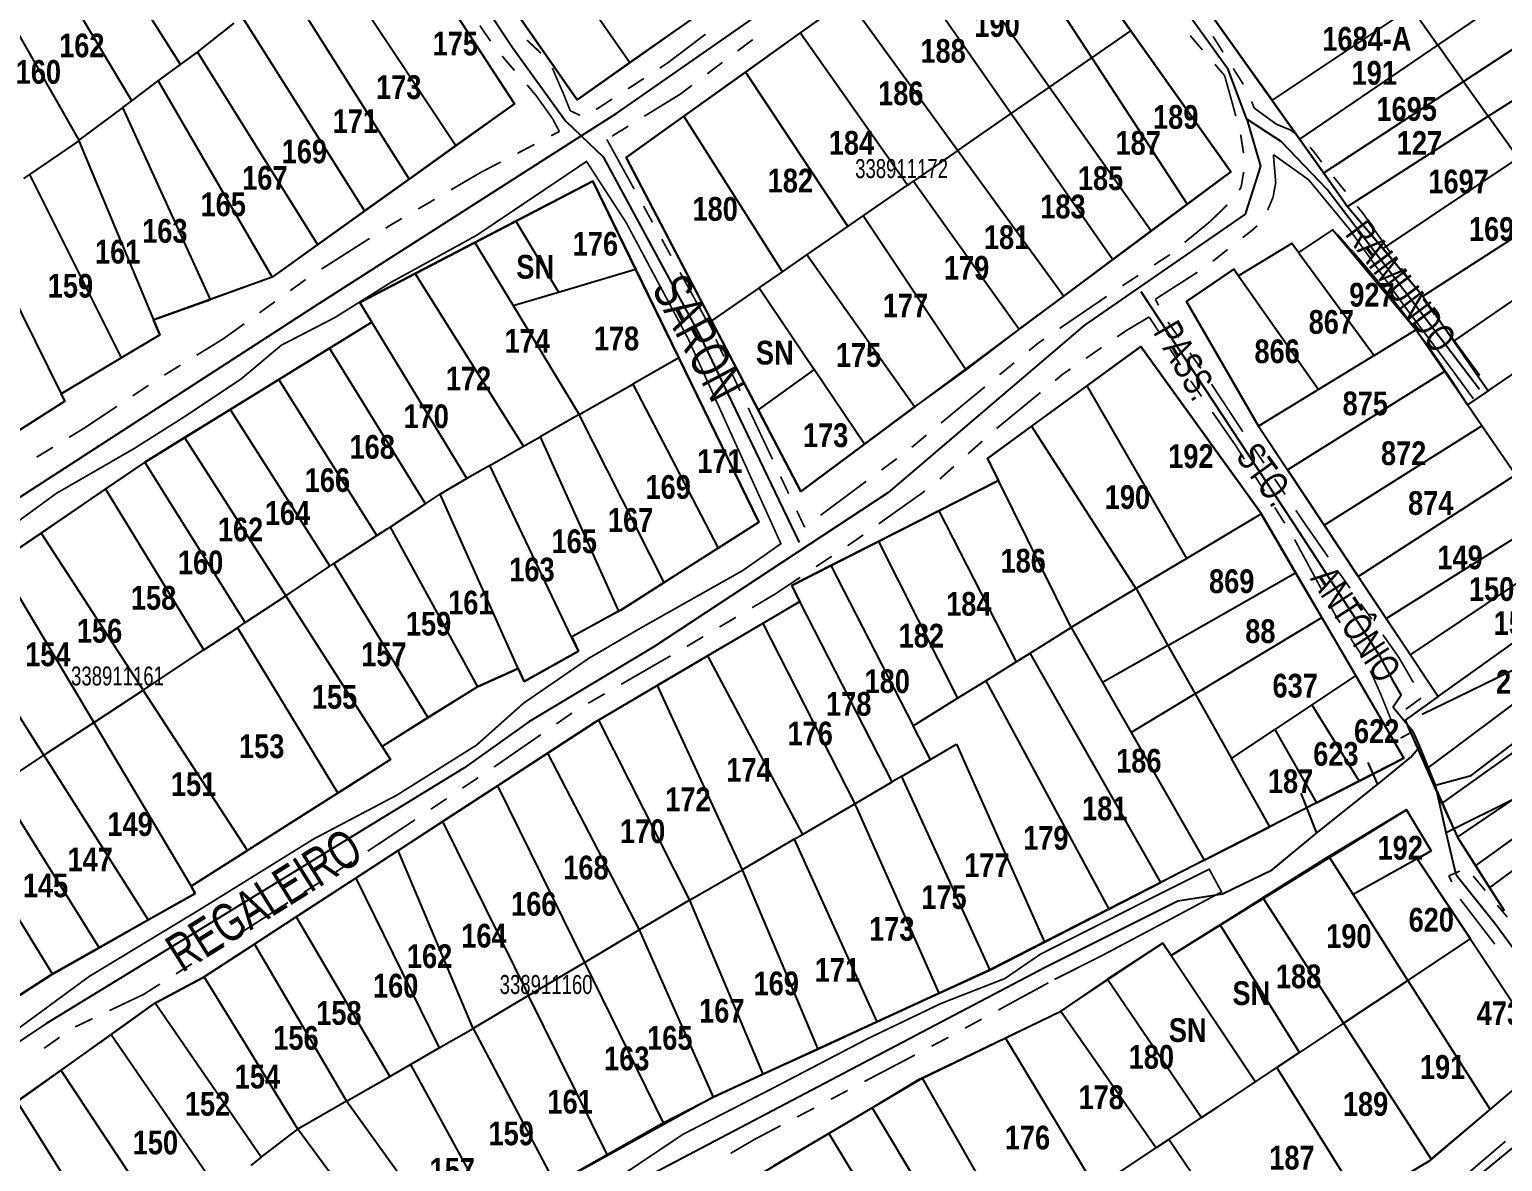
# Model space of a CAD drawing. Extents: x 204256 to 207861, y 4845615 to 4848347.
# Drawn here: x 207306.9 to 207462.1, y 4847462.3 to 4847581.7 of the extents above; entities that cross this region are included whole.
import ezdxf
from ezdxf.enums import TextEntityAlignment as Align

# ---------------------------------------------------------------- set-up
doc = ezdxf.new("R2010")
doc.units = 0
doc.header["$LTSCALE"] = 1.5
doc.header["$MEASUREMENT"] = 0
doc.linetypes.add('PHANTOMX2', pattern=[5, 2.5, -0.5, 0.5, -0.5, 0.5, -0.5])
doc.linetypes.add('TRACO_25', pattern=[8, 3, -1, 1, -1, 1, -1])
for name, color, linetype in [('CD-MALHA-LOTES', 40, 'CONTINUOUS'), ('CD_TXT_QUADRA', 7, 'CONTINUOUS'), ('RU-QUADRAS', 210, 'CONTINUOUS'), ('SV-EIXO-RUA-N-PAV', 6, 'CONTINUOUS'), ('SV-ESTIVAS', 7, 'CONTINUOUS'), ('SV-RUA-NAO-PAV-S-GUIA-C-GUIA', 7, 'PHANTOMX2'), ('SV-TXT-RUA-N-PAV-S-GUIA-C-GUIA', 7, 'CONTINUOUS'), ('Th_NmrPort', 7, 'CONTINUOUS')]:
    doc.layers.add(name, color=color, linetype=linetype)
doc.styles.add('ARIAL', font='ARIAL.TTF')
doc.styles.get("Standard").update_dxf_attribs({"font": 'swisscbo.ttf'})

msp = doc.modelspace()

# ---------------------------------------------------------------- linework, layer by layer
at = {"layer": 'CD-MALHA-LOTES', "linetype": 'Continuous'}
for p, q in [((207356.48, 4847597.81), (207370.14, 4847578.17)), ((207407.89, 4847595.46), (207418.85, 4847578.67)), ((207322.79, 4847577.96), (207312.35, 4847594.41)), ((207350.82, 4847594.01), (207364.59, 4847574.25)), ((207402.87, 4847591.87), (207414.39, 4847575.59)), ((207317.64, 4847574.13), (207307.32, 4847591.41)), ((207455.31, 4847580.02), (207471.65, 4847591.16)), ((207338.6, 4847589.38), (207351.82, 4847569.43)), ((207398.99, 4847589.09), (207410.35, 4847572.79)), ((207301.73, 4847588.07), (207312.05, 4847569.98)), ((207334.19, 4847585.98), (207346.88, 4847565.9)), ((207458.03, 4847576.19), (207473.85, 4847586.56)), ((207393.12, 4847584.89), (207388.1, 4847581.3)), ((207393.12, 4847584.89), (207404.73, 4847568.91)), ((207452.49, 4847583.98), (207437.84, 4847574.22)), ((207452.49, 4847583.98), (207455.31, 4847580.02)), ((207324.57, 4847579.26), (207328.44, 4847582.33)), ((207329.33, 4847582.94), (207342.18, 4847562.55)), ((207435.25, 4847577.83), (207431.79, 4847582.73)), ((207460.64, 4847572.51), (207476.35, 4847582.58)), ((207370.14, 4847578.17), (207375.16, 4847581.71)), ((207388.1, 4847581.3), (207382.33, 4847577.17)), ((207399.42, 4847565.24), (207388.1, 4847581.3)), ((207418.85, 4847578.67), (207422.96, 4847581.51)), ((207322.79, 4847577.96), (207324.57, 4847579.26)), ((207324.57, 4847579.26), (207337.23, 4847558.99)), ((207440.77, 4847570.11), (207455.31, 4847580.02)), ((207458.03, 4847576.19), (207455.31, 4847580.02)), ((207320.43, 4847576.24), (207322.79, 4847577.96)), ((207364.59, 4847574.25), (207370.14, 4847578.17)), ((207414.39, 4847575.59), (207418.85, 4847578.67)), ((207418.85, 4847578.67), (207428.91, 4847563.25)), ((207437.84, 4847574.22), (207435.25, 4847577.83)), ((207317.64, 4847574.13), (207320.43, 4847576.24)), ((207320.43, 4847576.24), (207332.46, 4847555.57)), ((207382.33, 4847577.17), (207375.83, 4847572.52)), ((207382.33, 4847577.17), (207393.13, 4847560.91)), ((207443.3, 4847566.54), (207458.03, 4847576.19)), ((207458.03, 4847576.19), (207460.64, 4847572.51)), ((207410.35, 4847572.79), (207414.39, 4847575.59)), ((207414.39, 4847575.59), (207425.11, 4847560.43)), ((207316.7, 4847573.42), (207312.05, 4847569.98)), ((207316.7, 4847573.42), (207317.64, 4847574.13)), ((207325.93, 4847553.21), (207316.7, 4847573.42)), ((207437.84, 4847574.22), (207440.77, 4847570.11)), ((207386.25, 4847556.13), (207375.83, 4847572.52)), ((207404.73, 4847568.91), (207410.35, 4847572.79)), ((207410.35, 4847572.79), (207421.06, 4847557.42)), ((207445.81, 4847563.01), (207460.64, 4847572.51)), ((207463.77, 4847568.11), (207460.64, 4847572.51)), ((207312.08, 4847569.91), (207306.86, 4847566.39)), ((207312.05, 4847569.98), (207312.08, 4847569.91)), ((207312.08, 4847569.91), (207319.94, 4847551.05)), ((207440.77, 4847570.11), (207443.3, 4847566.54)), ((207346.88, 4847565.9), (207351.82, 4847569.43)), ((207404.73, 4847568.91), (207400.06, 4847565.68)), ((207404.73, 4847568.91), (207415.88, 4847553.56)), ((207449.54, 4847558.57), (207463.77, 4847568.11)), ((207306.86, 4847566.39), (207306.22, 4847565.96)), ((207306.86, 4847566.39), (207316.54, 4847547.06)), ((207342.18, 4847562.55), (207346.88, 4847565.9)), ((207394.73, 4847562.03), (207399.42, 4847565.24)), ((207399.42, 4847565.24), (207399.69, 4847565.43)), ((207399.69, 4847565.43), (207400.06, 4847565.68)), ((207400.06, 4847565.68), (207411.17, 4847550.06)), ((207443.3, 4847566.54), (207445.81, 4847563.01)), ((207460.61, 4847543.57), (207492.97, 4847565.6)), ((207300.78, 4847562.29), (207310.2, 4847543.25)), ((207342.18, 4847562.55), (207337.23, 4847558.99)), ((207393.13, 4847560.91), (207394.73, 4847562.03)), ((207405.55, 4847545.79), (207394.73, 4847562.03)), ((207425.11, 4847560.43), (207428.91, 4847563.25)), ((207445.81, 4847563.01), (207449.54, 4847558.57)), ((207453.74, 4847553.54), (207467.71, 4847562.56)), ((207358.13, 4847561.45), (207353.8, 4847559.2)), ((207358.13, 4847561.45), (207362.62, 4847553.98)), ((207388.82, 4847557.91), (207393.13, 4847560.91)), ((207421.06, 4847557.42), (207425.11, 4847560.43)), ((207337.23, 4847558.99), (207332.46, 4847555.57)), ((207353.8, 4847559.2), (207347.53, 4847555.94)), ((207353.8, 4847559.2), (207357.84, 4847552.56)), ((207386.25, 4847556.13), (207388.82, 4847557.91)), ((207400.16, 4847541.88), (207388.82, 4847557.91)), ((207415.88, 4847553.56), (207421.06, 4847557.42)), ((207440.64, 4847558.16), (207448.62, 4847547.31)), ((207449.54, 4847558.57), (207453.63, 4847553.71)), ((207456.99, 4847548.82), (207470.75, 4847558.28)), ((207358.94, 4847537.73), (207347.53, 4847555.94)), ((207362.62, 4847553.98), (207370.75, 4847556.4)), ((207375.31, 4847547.04), (207370.75, 4847556.4)), ((207383.78, 4847554.42), (207386.25, 4847556.13)), ((207428.84, 4847553), (207433.8, 4847556.39)), ((207433.8, 4847556.39), (207434.29, 4847555.7)), ((207332.46, 4847555.57), (207325.93, 4847553.21)), ((207383.78, 4847554.42), (207378.76, 4847550.95)), ((207383.78, 4847554.42), (207389.59, 4847545.81)), ((207434.29, 4847555.7), (207442.73, 4847543.7)), ((207319.94, 4847551.05), (207325.93, 4847553.21)), ((207357.84, 4847552.56), (207362.62, 4847553.98)), ((207411.17, 4847550.06), (207415.88, 4847553.56)), ((207436.42, 4847539.85), (207428.84, 4847553)), ((207453.63, 4847553.71), (207453.74, 4847553.54)), ((207453.74, 4847553.54), (207456.99, 4847548.82)), ((207357.84, 4847552.56), (207364.82, 4847541.08)), ((207342.95, 4847550.82), (207338.49, 4847548.07)), ((207352.98, 4847534.32), (207342.95, 4847550.82)), ((207378.76, 4847550.95), (207383.66, 4847541.58)), ((207411.17, 4847550.06), (207405.55, 4847545.79)), ((207448.62, 4847547.31), (207453, 4847550)), ((207338.49, 4847548.07), (207333.15, 4847544.77)), ((207348.6, 4847531.68), (207338.49, 4847548.07)), ((207456.99, 4847548.82), (207460.61, 4847543.57)), ((207310.2, 4847543.25), (207316.54, 4847547.06)), ((207375.31, 4847547.04), (207370.47, 4847544.29)), ((207448.62, 4847547.31), (207442.73, 4847543.7)), ((207389.59, 4847545.81), (207383.66, 4847541.58)), ((207394.88, 4847537.96), (207389.59, 4847545.81)), ((207405.55, 4847545.79), (207400.16, 4847541.88)), ((207439.48, 4847535.24), (207456.02, 4847545.62)), ((207458.44, 4847542.09), (207456.02, 4847545.62)), ((207333.15, 4847544.77), (207328.02, 4847541.6)), ((207343.48, 4847528.31), (207333.15, 4847544.77)), ((207364.82, 4847541.08), (207370.47, 4847544.29)), ((207370.47, 4847544.29), (207379.44, 4847527)), ((207418.31, 4847544.1), (207412.48, 4847539.85)), ((207418.31, 4847544.1), (207428.82, 4847525.91)), ((207442.73, 4847543.7), (207436.42, 4847539.85)), ((207460.61, 4847543.57), (207458.44, 4847542.09)), ((207394.88, 4847537.96), (207400.16, 4847541.88)), ((207459.95, 4847539.9), (207458.44, 4847542.09)), ((207328.02, 4847541.6), (207323.22, 4847538.64)), ((207328.02, 4847541.6), (207338.53, 4847525.08)), ((207364.82, 4847541.08), (207360.69, 4847538.73)), ((207373.77, 4847523.38), (207364.82, 4847541.08)), ((207383.66, 4847541.58), (207388.16, 4847532.96)), ((207358.94, 4847537.73), (207360.69, 4847538.73)), ((207360.69, 4847538.73), (207368.96, 4847520.34)), ((207412.48, 4847539.85), (207423.5, 4847522.73)), ((207436.42, 4847539.85), (207439.48, 4847535.24)), ((207443.34, 4847529.43), (207459.95, 4847539.9)), ((207463.51, 4847534.71), (207459.95, 4847539.9)), ((207323.22, 4847538.64), (207319.03, 4847536.05)), ((207323.22, 4847538.64), (207333.89, 4847521.97)), ((207355.4, 4847535.72), (207358.94, 4847537.73)), ((207388.16, 4847532.96), (207394.88, 4847537.96)), ((207319.03, 4847536.05), (207314.89, 4847533.23)), ((207329.59, 4847519.14), (207319.03, 4847536.05)), ((207355.21, 4847535.61), (207352.98, 4847534.32)), ((207355.4, 4847535.72), (207355.21, 4847535.61)), ((207364.01, 4847517.62), (207355.4, 4847535.72)), ((207352.98, 4847534.32), (207350.17, 4847532.7)), ((207408.99, 4847534.12), (207402.71, 4847530.93)), ((207416.66, 4847518.64), (207408.99, 4847534.12)), ((207439.48, 4847535.24), (207443.34, 4847529.43)), ((207446.93, 4847524.01), (207463.51, 4847534.71)), ((207314.89, 4847533.23), (207308.08, 4847528.58)), ((207325.24, 4847516.26), (207314.89, 4847533.23)), ((207348.6, 4847531.68), (207349.99, 4847532.59)), ((207350.17, 4847532.7), (207349.99, 4847532.59)), ((207358.39, 4847514.31), (207350.17, 4847532.7)), ((207348.6, 4847531.68), (207344.87, 4847529.21)), ((207402.71, 4847530.93), (207396.35, 4847527.7)), ((207402.71, 4847530.93), (207410.86, 4847515.02)), ((207428.82, 4847525.91), (207436.7, 4847530.61)), ((207440.33, 4847524.4), (207436.7, 4847530.61)), ((207443.34, 4847529.43), (207446.93, 4847524.01)), ((207449.88, 4847519.57), (207466.66, 4847530.12)), ((207308.08, 4847528.58), (207303.57, 4847525.51)), ((207308.08, 4847528.58), (207318.84, 4847512.04)), ((207338.95, 4847525.36), (207343.48, 4847528.31)), ((207343.48, 4847528.31), (207344.62, 4847529.05)), ((207344.62, 4847529.05), (207344.87, 4847529.21)), ((207344.87, 4847529.21), (207354.1, 4847512.38)), ((207379.44, 4847527), (207373.77, 4847523.38)), ((207396.35, 4847527.7), (207391.35, 4847525.16)), ((207396.35, 4847527.7), (207404.7, 4847511.18)), ((207452.43, 4847515.75), (207468.93, 4847526.81)), ((207303.57, 4847525.51), (207313.63, 4847508.61)), ((207333.89, 4847521.97), (207338.53, 4847525.08)), ((207338.53, 4847525.08), (207338.95, 4847525.36)), ((207338.95, 4847525.36), (207348.87, 4847509.14)), ((207391.35, 4847525.16), (207400.02, 4847508.26)), ((207423.5, 4847522.73), (207428.82, 4847525.91)), ((207426.87, 4847516.75), (207440.33, 4847524.4)), ((207443.09, 4847519.67), (207440.33, 4847524.4)), ((207446.93, 4847524.01), (207449.88, 4847519.57)), ((207329.59, 4847519.14), (207333.89, 4847521.97)), ((207344.03, 4847506.1), (207333.89, 4847521.97)), ((207423.58, 4847522.6), (207423.5, 4847522.73)), ((207455.35, 4847511.35), (207471.56, 4847522.98)), ((207308.39, 4847505.16), (207298.56, 4847520.67)), ((207368.96, 4847520.34), (207364.01, 4847517.62)), ((207388.08, 4847521.37), (207384.16, 4847519.06)), ((207397.79, 4847502.35), (207388.08, 4847521.37)), ((207325.24, 4847516.26), (207328.78, 4847518.6)), ((207328.78, 4847518.6), (207329.59, 4847519.14)), ((207328.78, 4847518.6), (207339.35, 4847501.18)), ((207384.16, 4847519.06), (207378.34, 4847515.64)), ((207384.16, 4847519.06), (207393.86, 4847500.05)), ((207412.34, 4847515.94), (207416.66, 4847518.64)), ((207416.66, 4847518.64), (207419.98, 4847512.83)), ((207429.74, 4847511.64), (207443.09, 4847519.67)), ((207446.66, 4847513.56), (207443.09, 4847519.67)), ((207449.88, 4847519.57), (207452.43, 4847515.75)), ((207472.55, 4847517.52), (207454.14, 4847503.74)), ((207318.84, 4847512.04), (207325.24, 4847516.26)), ((207378.34, 4847515.64), (207373.01, 4847512.5)), ((207378.34, 4847515.64), (207388.33, 4847496.81)), ((207410.86, 4847515.02), (207412.34, 4847515.94)), ((207426.13, 4847491.75), (207412.34, 4847515.94)), ((207426.87, 4847516.75), (207419.98, 4847512.83)), ((207426.87, 4847516.75), (207429.74, 4847511.64)), ((207452.43, 4847515.75), (207455.35, 4847511.35)), ((207354.1, 4847512.38), (207358.39, 4847514.31)), ((207358.39, 4847514.31), (207359, 4847512.94)), ((207407.66, 4847513.02), (207410.86, 4847515.02)), ((207354.1, 4847512.38), (207348.87, 4847509.14)), ((207373.01, 4847512.5), (207366.86, 4847508.88)), ((207373.01, 4847512.5), (207381.97, 4847493.1)), ((207404.7, 4847511.18), (207407.66, 4847513.02)), ((207407.66, 4847513.02), (207420.65, 4847488.95)), ((207419.98, 4847512.83), (207422.99, 4847507.57)), ((207446.66, 4847513.56), (207442.03, 4847510.48)), ((207329.83, 4847495.13), (207318.84, 4847512.04)), ((207400.02, 4847508.26), (207404.7, 4847511.18)), ((207429.74, 4847511.64), (207422.99, 4847507.57)), ((207429.74, 4847511.64), (207433.56, 4847504.84)), ((207442.03, 4847510.48), (207438.13, 4847507.88)), ((207442.03, 4847510.48), (207447.01, 4847502.43)), ((207308.39, 4847505.16), (207313.63, 4847508.61)), ((207313.63, 4847508.61), (207323.89, 4847491.36)), ((207348.87, 4847509.14), (207344.03, 4847506.1)), ((207366.86, 4847508.88), (207376.44, 4847489.88)), ((207401.84, 4847504.72), (207400.02, 4847508.26)), ((207433.56, 4847504.84), (207438.13, 4847507.88)), ((207438.13, 4847507.88), (207442.54, 4847500.14)), ((207455.75, 4847500.09), (207467.65, 4847508.59)), ((207401.84, 4847504.72), (207404.58, 4847506.32)), ((207404.58, 4847506.32), (207413.85, 4847485.48)), ((207422.99, 4847507.57), (207430.7, 4847494.09)), ((207303.52, 4847501.95), (207308.39, 4847505.16)), ((207308.39, 4847505.16), (207319.39, 4847487.81)), ((207361.47, 4847505.39), (207356.18, 4847501.95)), ((207361.47, 4847505.39), (207371.13, 4847486.76)), ((207398.77, 4847502.92), (207401.84, 4847504.72)), ((207437.62, 4847497.63), (207433.56, 4847504.84)), ((207457.4, 4847496.52), (207470.1, 4847505.15)), ((207454.14, 4847503.74), (207455.75, 4847500.09)), ((207303.52, 4847501.95), (207314.2, 4847484.87)), ((207356.18, 4847501.95), (207350.41, 4847498.18)), ((207356.18, 4847501.95), (207365.35, 4847483.32)), ((207393.86, 4847500.05), (207397.79, 4847502.35)), ((207398.77, 4847502.92), (207397.79, 4847502.35)), ((207398.77, 4847502.92), (207408.1, 4847482.53)), ((207442.54, 4847500.14), (207447.01, 4847502.43)), ((207459.29, 4847493.51), (207471.89, 4847502.64)), ((207339.35, 4847501.18), (207329.83, 4847495.13)), ((207388.33, 4847496.81), (207393.86, 4847500.05)), ((207393.99, 4847499.8), (207393.86, 4847500.05)), ((207442.54, 4847500.14), (207437.62, 4847497.63)), ((207460.77, 4847491.19), (207473.41, 4847500.51)), ((207298.96, 4847498.94), (207309.28, 4847482.08)), ((207402.77, 4847480.08), (207393.99, 4847499.8)), ((207345.74, 4847495.14), (207350.41, 4847498.18)), ((207350.41, 4847498.18), (207359.47, 4847479.83)), ((207387.47, 4847496.31), (207388.33, 4847496.81)), ((207430.7, 4847494.09), (207437.62, 4847497.63)), ((207387.47, 4847496.31), (207381.97, 4847493.1)), ((207387.47, 4847496.31), (207396.18, 4847477.06)), ((207323.89, 4847491.36), (207329.83, 4847495.13)), ((207345.74, 4847495.14), (207341.26, 4847492.22)), ((207353.62, 4847476.35), (207345.74, 4847495.14)), ((207430.7, 4847494.09), (207426.13, 4847491.75)), ((207443.84, 4847494.51), (207446.4, 4847490.49)), ((207453.14, 4847494.26), (207446.4, 4847490.49)), ((207458.76, 4847485.8), (207453.14, 4847494.26)), ((207341.26, 4847492.22), (207334.99, 4847488.14)), ((207341.26, 4847492.22), (207350.04, 4847474.31)), ((207376.44, 4847489.88), (207381.97, 4847493.1)), ((207381.97, 4847493.1), (207389.96, 4847474.2)), ((207459.29, 4847493.51), (207460.77, 4847491.19)), ((207420.65, 4847488.95), (207426.13, 4847491.75)), ((207460.77, 4847491.19), (207462.3, 4847488.8)), ((207376.44, 4847489.88), (207371.13, 4847486.76)), ((207376.44, 4847489.88), (207384.16, 4847471.54)), ((207432.37, 4847487.3), (207436.86, 4847490.12)), ((207436.86, 4847490.12), (207445.38, 4847476.92)), ((207447.55, 4847488.68), (207446.4, 4847490.49)), ((207314.2, 4847484.87), (207319.39, 4847487.81)), ((207334.99, 4847488.14), (207330.57, 4847485.26)), ((207334.99, 4847488.14), (207344.83, 4847471.31)), ((207413.85, 4847485.48), (207420.65, 4847488.95)), ((207452.17, 4847481.43), (207447.55, 4847488.68)), ((207365.35, 4847483.32), (207371.13, 4847486.76)), ((207371.13, 4847486.76), (207378.93, 4847469.13)), ((207432.37, 4847487.3), (207427.21, 4847484.05)), ((207440.75, 4847473.85), (207432.37, 4847487.3)), ((207309.28, 4847482.08), (207314.2, 4847484.87)), ((207325.28, 4847481.81), (207330.57, 4847485.26)), ((207330.57, 4847485.26), (207340.29, 4847468.7)), ((207408.1, 4847482.53), (207413.85, 4847485.48)), ((207452.17, 4847481.43), (207458.76, 4847485.8)), ((207359.47, 4847479.83), (207365.35, 4847483.32)), ((207365.35, 4847483.32), (207373.66, 4847466.41)), ((207427.21, 4847484.05), (207436.09, 4847470.75)), ((207303.7, 4847478.51), (207309.28, 4847482.08)), ((207335.16, 4847465.75), (207325.28, 4847481.81)), ((207402.77, 4847480.08), (207408.1, 4847482.53)), ((207420.48, 4847481.57), (207415.56, 4847478.19)), ((207420.48, 4847481.57), (207430.4, 4847466.97)), ((207445.38, 4847476.92), (207452.17, 4847481.43)), ((207452.17, 4847481.43), (207460.82, 4847467.84)), ((207359.47, 4847479.83), (207353.62, 4847476.35)), ((207367.74, 4847463.07), (207359.47, 4847479.83)), ((207396.18, 4847477.06), (207402.77, 4847480.08)), ((207331.28, 4847462.79), (207320.12, 4847479.03)), ((207415.56, 4847478.19), (207425.61, 4847463.79)), ((207389.96, 4847474.2), (207396.18, 4847477.06)), ((207445.38, 4847476.92), (207440.75, 4847473.85)), ((207445.38, 4847476.92), (207454.63, 4847462.59)), ((207315.47, 4847475.75), (207310.16, 4847471.99)), ((207315.47, 4847475.75), (207326.76, 4847459.32)), ((207350.04, 4847474.31), (207353.62, 4847476.35)), ((207353.62, 4847476.35), (207362.27, 4847459.98)), ((207409.75, 4847475.35), (207400.97, 4847471.12)), ((207409.75, 4847475.35), (207419.28, 4847459.55)), ((207347.04, 4847472.57), (207350.04, 4847474.31)), ((207384.16, 4847471.54), (207389.96, 4847474.2)), ((207440.75, 4847473.85), (207438.35, 4847472.25)), ((207310.16, 4847471.99), (207305.54, 4847468.72)), ((207310.16, 4847471.99), (207321.29, 4847455.15)), ((207344.83, 4847471.31), (207347.04, 4847472.57)), ((207347.04, 4847472.57), (207355.89, 4847456.37)), ((207436.09, 4847470.75), (207438.35, 4847472.25)), ((207447.22, 4847458.08), (207438.35, 4847472.25)), ((207340.29, 4847468.7), (207344.83, 4847471.31)), ((207378.93, 4847469.13), (207384.16, 4847471.54)), ((207400.97, 4847471.12), (207410.78, 4847453.9)), ((207432.01, 4847468.04), (207436.09, 4847470.75)), ((207373.66, 4847466.41), (207378.93, 4847469.13)), ((207305.54, 4847468.72), (207316.23, 4847451.56)), ((207340.29, 4847468.7), (207335.16, 4847465.75)), ((207351.48, 4847453.18), (207340.29, 4847468.7)), ((207395.68, 4847468.02), (207391.12, 4847465.31)), ((207395.68, 4847468.02), (207405.79, 4847451.15)), ((207430.4, 4847466.97), (207432.01, 4847468.04)), ((207454.63, 4847462.59), (207460.82, 4847467.84)), ((207331.28, 4847462.79), (207335.16, 4847465.75)), ((207346.68, 4847450.1), (207335.16, 4847465.75)), ((207367.74, 4847463.07), (207373.52, 4847466.34)), ((207373.52, 4847466.34), (207373.66, 4847466.41)), ((207426.96, 4847464.68), (207430.4, 4847466.97)), ((207391.12, 4847465.31), (207385.34, 4847461.88)), ((207391.12, 4847465.31), (207401.26, 4847448.65)), ((207426.96, 4847464.68), (207425.61, 4847463.79)), ((207436.01, 4847451.32), (207426.96, 4847464.68)), ((207331.28, 4847462.79), (207330.18, 4847461.94)), ((207362.27, 4847459.98), (207367.74, 4847463.07)), ((207421.45, 4847461), (207425.61, 4847463.79))]:
    msp.add_line(p, q, dxfattribs=at)
for points in [[(207422.96, 4847581.51), (207411.31, 4847597.91), (207407.89, 4847595.46)], [(207351.82, 4847569.43), (207357.98, 4847573.82), (207344.97, 4847593.8)], [(207428.91, 4847563.25), (207433.51, 4847566.67), (207422.96, 4847581.51)], [(207375.83, 4847572.52), (207369.77, 4847568.18), (207378.76, 4847550.95)], [(207370.75, 4847556.4), (207366.24, 4847565.67), (207358.13, 4847561.45)], [(207453, 4847550), (207444.23, 4847560.56), (207440.64, 4847558.16)], [(207440.64, 4847558.16), (207439.93, 4847559.12), (207434.29, 4847555.7)], [(207347.53, 4847555.94), (207341.68, 4847552.9), (207342.95, 4847550.82)], [(207316.54, 4847547.06), (207320.59, 4847549.48), (207319.94, 4847551.05)], [(207456.02, 4847545.62), (207453.1, 4847549.88), (207453, 4847550)], [(207436.7, 4847530.61), (207436.62, 4847530.74), (207424, 4847548.26), (207418.31, 4847544.1)], [(207379.44, 4847527), (207383.73, 4847529.73), (207375.31, 4847547.04)], [(207301.53, 4847536.71), (207310.58, 4847542.48), (207310.2, 4847543.25)], [(207412.48, 4847539.85), (207407.83, 4847536.45), (207408.99, 4847534.12)], [(207391.35, 4847525.16), (207387.22, 4847523.06), (207388.08, 4847521.37)], [(207368.96, 4847520.34), (207369.26, 4847520.5), (207373.77, 4847523.38)], [(207416.66, 4847518.64), (207416.8, 4847518.73), (207423.5, 4847522.73)], [(207423.58, 4847522.6), (207426.87, 4847516.75)], [(207359, 4847512.94), (207364.72, 4847516.13), (207364.01, 4847517.62)], [(207447.01, 4847502.43), (207451.75, 4847504.85), (207446.66, 4847513.56)], [(207313.63, 4847508.61), (207313.83, 4847508.74), (207318.84, 4847512.04)], [(207455.35, 4847511.35), (207451.87, 4847508.85), (207454.14, 4847503.74)], [(207366.86, 4847508.88), (207366.52, 4847508.68), (207361.47, 4847505.39)], [(207339.35, 4847501.18), (207344.93, 4847504.72), (207344.03, 4847506.1)], [(207455.75, 4847500.09), (207455.91, 4847499.74), (207457.4, 4847496.52)], [(207453.14, 4847494.26), (207454.61, 4847495.08), (207452, 4847499.43), (207443.84, 4847494.51)], [(207457.4, 4847496.52), (207457.48, 4847496.35), (207459.29, 4847493.51)], [(207443.84, 4847494.51), (207443.65, 4847494.39), (207436.86, 4847490.12)], [(207319.39, 4847487.81), (207324.34, 4847490.61), (207323.89, 4847491.36)], [(207427.21, 4847484.05), (207426.34, 4847485.36), (207420.48, 4847481.57)], [(207325.28, 4847481.81), (207325.11, 4847481.7), (207320.12, 4847479.03)], [(207320.12, 4847479.03), (207319.98, 4847478.95), (207315.47, 4847475.75)], [(207415.56, 4847478.19), (207415.38, 4847478.06), (207409.75, 4847475.35)], [(207400.97, 4847471.12), (207400.59, 4847470.94), (207395.68, 4847468.02)], [(207447.22, 4847458.08), (207454.44, 4847462.43), (207454.63, 4847462.59)]]:
    msp.add_lwpolyline(points, dxfattribs=at)
at = {"layer": 'RU-QUADRAS', "color": 6, "linetype": 'Continuous'}
for points in [[(207335.98, 4847615.32), (207377.96, 4847644.6), (207405.8, 4847603.32), (207364.59, 4847574.25)], [(207369.77, 4847568.18), (207411.31, 4847597.91), (207433.51, 4847566.67), (207388.16, 4847532.96)], [(207274.63, 4847446.46), (207319.98, 4847478.95), (207325.11, 4847481.7), (207366.86, 4847508.88), (207388.08, 4847521.37), (207387.22, 4847523.06), (207408.99, 4847534.12), (207407.83, 4847536.45), (207424, 4847548.26), (207436.62, 4847530.74), (207451.75, 4847504.85), (207408.03, 4847482.5), (207378.93, 4847469.13), (207355.89, 4847456.37), (207351.44, 4847453.15), (207351.92, 4847452.56), (207347.19, 4847449.41), (207346.68, 4847450.1), (207331.07, 4847440.37), (207317.43, 4847429.39), (207293.16, 4847412.18)]]:
    msp.add_lwpolyline(points, close=True, dxfattribs=at)
for points in [[(207282.03, 4847574.98, -0.034189), (207312.35, 4847594.41), (207311.24, 4847596.15), (207329.94, 4847610.15), (207344.96, 4847593.81), (207357.98, 4847573.82), (207332.46, 4847555.57), (207319.93, 4847551.05), (207320.59, 4847549.48), (207310.2, 4847543.25), (207310.58, 4847542.48), (207291.34, 4847530.21)], [(207431.79, 4847582.73), (207445.81, 4847563.01), (207453.63, 4847553.71), (207460.61, 4847543.57), (207458.44, 4847542.09, 0.045337), (207444.23, 4847560.56), (207440.64, 4847558.16), (207439.93, 4847559.12), (207434.29, 4847555.7), (207433.8, 4847556.39), (207428.84, 4847553), (207436.42, 4847539.84), (207455.35, 4847511.35), (207451.87, 4847508.85), (207457.4, 4847496.52), (207462.3, 4847488.8)]]:
    msp.add_lwpolyline(points, format="xyb", dxfattribs=at)
for points in [[(207297.93, 4847521.67), (207319.04, 4847536.06), (207342.95, 4847550.82), (207341.68, 4847552.9), (207366.24, 4847565.67), (207383.73, 4847529.73), (207369.11, 4847520.42), (207364.02, 4847517.63), (207364.72, 4847516.13), (207359, 4847512.94), (207358.39, 4847514.31), (207354.1, 4847512.38), (207344.03, 4847506.1), (207344.93, 4847504.72), (207323.89, 4847491.36), (207324.34, 4847490.61), (207309.2, 4847482.04), (207289.09, 4847469.12)], [(207380.33, 4847458.9), (207400.78, 4847471.03), (207415.56, 4847478.19), (207426.34, 4847485.36), (207427.21, 4847484.05), (207452, 4847499.43), (207454.61, 4847495.08), (207453.14, 4847494.26), (207467.14, 4847473.2), (207454.44, 4847462.43), (207435.99, 4847451.3)]]:
    msp.add_lwpolyline(points, dxfattribs=at)
at = {"layer": 'SV-EIXO-RUA-N-PAV'}
for points in [[(207459.7, 4847543.73), (207443.66, 4847564.81), (207438.8, 4847569.86), (207435.19, 4847572.2), (207433.21, 4847577.43), (207428.16, 4847584.46), (207419.15, 4847595.45), (207414.83, 4847600.5), (207411.58, 4847602.66), (207398.79, 4847621.22), (207385.09, 4847638.52), (207374.98, 4847651), (207373.92, 4847652.31), (207355.9, 4847678.98), (207352.48, 4847684.2), (207342.56, 4847699.34), (207320.26, 4847729.61), (207313.28, 4847739.08), (207288.41, 4847773.5), (207263.9, 4847806.57), (207236.42, 4847843.6), (207220.38, 4847865.77), (207202.51, 4847892.47)], [(207274.98, 4847700.69), (207295.62, 4847668.71), (207304.45, 4847655.73), (207305.04, 4847655.16), (207309.85, 4847650.5), (207316.34, 4847639.33), (207321.75, 4847633.02), (207328.78, 4847621.22), (207331.83, 4847617.06), (207332.74, 4847615.81), (207337.79, 4847607.7), (207347.88, 4847594.73), (207357.79, 4847579.77), (207363.38, 4847572.02), (207365.03, 4847570.44), (207367.34, 4847568.24), (207377.52, 4847549.4), (207387.98, 4847527.6)], [(206955.45, 4847279.71), (206995.65, 4847309.27), (207028.09, 4847331.26), (207055.3, 4847351.62), (207089.54, 4847376.67), (207128.74, 4847404.87), (207201.19, 4847460.92), (207238.4, 4847489.66), (207241.6, 4847492.19), (207248.67, 4847497.41), (207286.88, 4847520.12), (207337.43, 4847552.83), (207365.03, 4847570.44), (207368.78, 4847572.83), (207411.58, 4847602.66)], [(207435.19, 4847572.2), (207436.63, 4847567.25), (207435.01, 4847562.2), (207418.07, 4847550.49), (207397.35, 4847532.82), (207372.66, 4847516.61), (207359.5, 4847508.68), (207352.65, 4847503.81), (207308.59, 4847476.87), (207273.99, 4847453.8), (207270.77, 4847451.39), (207269.01, 4847449.99), (207253.45, 4847438.84), (207133.15, 4847343.96), (207107.29, 4847324.05), (207063.5, 4847296.29), (207060.23, 4847293.5), (207051.25, 4847285.84), (206955.45, 4847217.19)], [(207424.02, 4847554.04), (207433.57, 4847539.54), (207440.15, 4847529.54), (207449.11, 4847515.79), (207450.58, 4847513), (207451.46, 4847511.51), (207450.61, 4847510.25), (207452.71, 4847507.67)], [(207457.26, 4847492.56), (207461.32, 4847487.46), (207470.97, 4847474.39)], [(206955.45, 4847156.34), (206967.9, 4847163.3), (206992.41, 4847179.7), (207014.39, 4847194.29), (207051.88, 4847222.05), (207084.08, 4847248.42), (207091.71, 4847254.66), (207141.17, 4847289.9), (207173.07, 4847314.59), (207213.89, 4847347.11), (207244.71, 4847369.46), (207273.81, 4847394.6), (207288.41, 4847405.95), (207294.01, 4847409.37), (207303.73, 4847415.51), (207372.21, 4847460.92), (207413.93, 4847482.82), (207427.91, 4847489.82), (207432.63, 4847490.56)], [(207468.53, 4847468.17), (207455.92, 4847457.81), (207431.25, 4847440.8), (207402.93, 4847421.27), (207378.83, 4847407.44), (207367.48, 4847398.43), (207345, 4847383.16), (207333.01, 4847373.07), (207327.51, 4847367.75), (207310.12, 4847356.76), (207267.73, 4847325.98), (207224.16, 4847292.42), (207189.07, 4847266.87), (207174.65, 4847254.98), (207129.91, 4847221.87), (207108.51, 4847206.5), (207105.76, 4847203.51), (207099.14, 4847196.32), (207054.22, 4847162.76), (207017.05, 4847135.5), (206995.34, 4847120.63), (206955.45, 4847094.82)]]:
    msp.add_lwpolyline(points, dxfattribs=at)
at = {"layer": 'SV-ESTIVAS'}
for points in [[(207453.67, 4847509.51), (207457.28, 4847511.25), (207463.13, 4847514.11), (207466.34, 4847515.58)], [(207455.07, 4847502), (207458.84, 4847503.02), (207465.42, 4847508.04), (207470.59, 4847510.92)], [(207457.26, 4847492.56), (207456.2, 4847497.01), (207455.07, 4847502), (207453.41, 4847506.08), (207452.71, 4847507.67)], [(207432.63, 4847490.56), (207437.84, 4847493.08), (207442.53, 4847496.94), (207448.95, 4847502.07), (207452.42, 4847504.94), (207453.41, 4847506.08)], [(207447.94, 4847504.39), (207448.95, 4847502.07)], [(207440.87, 4847501.17), (207442.53, 4847496.94)], [(207456.2, 4847497.01), (207463.67, 4847500.74)]]:
    msp.add_lwpolyline(points, dxfattribs=at)
at = {"layer": 'SV-RUA-NAO-PAV-S-GUIA-C-GUIA', "const_width": 0.18}
for points in [[(207354.69, 4847581.54), (207354.34, 4847582.08)], [(207354.89, 4847581.25), (207354.69, 4847581.54)], [(207355.47, 4847580.43), (207354.89, 4847581.25)], [(207359.31, 4847580.53), (207360.77, 4847579.17)], [(207374.11, 4847578.12), (207378.12, 4847581.16)], [(207383.1, 4847580.59), (207381.5, 4847579.39)], [(207430.13, 4847579.94), (207429.21, 4847581.02)], [(207431.62, 4847580.94), (207432.68, 4847579.25)], [(207430.51, 4847579.5), (207430.13, 4847579.94)], [(207357.09, 4847578.37), (207356.7, 4847578.86)], [(207357.34, 4847578.09), (207357.09, 4847578.37)], [(207357.99, 4847577.33), (207357.34, 4847578.09)], [(207361.98, 4847577.59), (207362.77, 4847575.75)], [(207373.3, 4847577.59), (207374.11, 4847578.12)], [(207379.9, 4847578.19), (207378.31, 4847576.99)], [(207432.84, 4847576.8), (207431.82, 4847577.99)], [(207433.75, 4847577.56), (207434.82, 4847575.87)], [(207369.95, 4847575.41), (207371.62, 4847576.5)], [(207432.96, 4847576.38), (207432.84, 4847576.8)], [(207433.62, 4847574.01), (207432.96, 4847576.38)], [(207360.27, 4847574.69), (207359.31, 4847575.82)], [(207360.57, 4847574.27), (207360.27, 4847574.69)], [(207362.77, 4847575.75), (207363.16, 4847574.86)], [(207363.16, 4847574.86), (207363.54, 4847573.9)], [(207366.6, 4847573.23), (207368.27, 4847574.32)], [(207375.44, 4847574.83), (207371.68, 4847572.52)], [(207375.91, 4847575.18), (207375.44, 4847574.83)], [(207376.71, 4847575.78), (207375.91, 4847575.18)], [(207362.01, 4847572.25), (207360.57, 4847574.27)], [(207363.54, 4847573.9), (207363.87, 4847573.09)], [(207363.87, 4847573.09), (207364.88, 4847572.62)], [(207433.76, 4847573.49), (207433.62, 4847574.01)], [(207433.78, 4847573.44), (207433.76, 4847573.49)], [(207434.02, 4847572.53), (207433.78, 4847573.44)], [(207435.68, 4847574.07), (207435.97, 4847573.37)], [(207435.97, 4847573.37), (207437.78, 4847572.05)], [(207362.25, 4847571.79), (207362.01, 4847572.25)], [(207362.72, 4847570.91), (207362.25, 4847571.79)], [(207369.98, 4847571.47), (207368.27, 4847570.42)], [(207437.78, 4847572.05), (207438.32, 4847571.66)], [(207438.32, 4847571.66), (207439.56, 4847571.16)], [(207361.85, 4847570.46), (207362.72, 4847570.91)], [(207367.72, 4847570.08), (207370.61, 4847564.82)], [(207434.54, 4847570.54), (207434.52, 4847570.59)], [(207434.68, 4847569.6), (207434.54, 4847570.54)], [(207439.56, 4847571.16), (207439.81, 4847571.05)], [(207439.81, 4847571.05), (207440.39, 4847570.62)], [(207358.31, 4847568.61), (207360.08, 4847569.54)], [(207434.84, 4847568.62), (207434.68, 4847569.6)], [(207437.98, 4847568.48), (207438.15, 4847566.49)], [(207441.84, 4847569.26), (207442.2, 4847568.84)], [(207442.2, 4847568.84), (207443.07, 4847567.68)], [(207353.89, 4847566.28), (207354.44, 4847566.6)], [(207354.44, 4847566.6), (207356.53, 4847567.69)], [(207434.58, 4847565.03), (207434.85, 4847566.64)], [(207351.3, 4847564.76), (207353.89, 4847566.28)], [(207434.38, 4847564.73), (207434.58, 4847565.03)], [(207438.23, 4847565.51), (207438.04, 4847564.51)], [(207438.15, 4847566.49), (207438.23, 4847565.51)], [(207444.33, 4847566.12), (207445.58, 4847564.57)], [(207347.84, 4847562.75), (207349.57, 4847563.75)], [(207437.95, 4847563.98), (207437.38, 4847562.63)], [(207438.04, 4847564.51), (207437.95, 4847563.98)], [(207371.58, 4847563.07), (207372.54, 4847561.32)], [(207431.34, 4847561.44), (207433.12, 4847563.18)], [(207446.83, 4847563.01), (207447.46, 4847562.23)], [(207447.46, 4847562.23), (207447.53, 4847562.14)], [(207447.53, 4847562.14), (207450.32, 4847558.13)], [(207344.4, 4847560.71), (207344.8, 4847560.97)], [(207344.8, 4847560.97), (207346.11, 4847561.74)], [(207428.63, 4847559.22), (207430.95, 4847561.12)], [(207430.95, 4847561.12), (207431.34, 4847561.44)], [(207435.77, 4847560.52), (207434.74, 4847559.71)], [(207436.28, 4847560.98), (207435.77, 4847560.52)], [(207337.65, 4847556.41), (207342.71, 4847559.64)], [(207373.51, 4847559.57), (207374.47, 4847557.82)], [(207425.42, 4847556.84), (207426.25, 4847557.39)], [(207426.25, 4847557.39), (207427, 4847557.88)], [(207427, 4847557.88), (207427.08, 4847557.95)], [(207433.16, 4847558.47), (207431.59, 4847557.23)], [(207375.44, 4847556.06), (207378.33, 4847550.81)], [(207422.07, 4847554.65), (207423.74, 4847555.74)], [(207429.97, 4847556.07), (207425.76, 4847553.37)], [(207451.47, 4847556.49), (207452.61, 4847554.85)], [(207334.36, 4847554.14), (207335.98, 4847555.31)], [(207331.11, 4847551.8), (207332.74, 4847552.97)], [(207415.45, 4847550.15), (207420.41, 4847553.53)], [(207425.76, 4847553.37), (207425.54, 4847553.23)], [(207425.54, 4847553.23), (207425.89, 4847552.58)], [(207453.78, 4847553.22), (207454.97, 4847551.62)], [(207424.89, 4847551.36), (207423.2, 4847550.36)], [(207424.91, 4847551.33), (207424.89, 4847551.36)], [(207426, 4847549.65), (207424.91, 4847551.33)], [(207327.31, 4847549.07), (207329.49, 4847550.64)], [(207422.5, 4847549.94), (207421.52, 4847549.27)], [(207423.2, 4847550.36), (207422.5, 4847549.94)], [(207426.86, 4847550.83), (207428.02, 4847549.2)], [(207456.17, 4847550.02), (207457.37, 4847548.42)], [(207324.49, 4847547.33), (207327.04, 4847548.9)], [(207327.04, 4847548.9), (207327.31, 4847549.07)], [(207379.21, 4847549.01), (207380.06, 4847547.2)], [(207412.22, 4847547.81), (207412.99, 4847548.44)], [(207412.99, 4847548.44), (207413.18, 4847548.6)], [(207413.18, 4847548.6), (207413.8, 4847549.02)], [(207419.87, 4847548.14), (207418.23, 4847547)], [(207428.18, 4847546.3), (207427.09, 4847547.98)], [(207457.37, 4847548.42), (207457.6, 4847548.11)], [(207457.6, 4847548.11), (207459.74, 4847545.2)], [(207409.12, 4847545.27), (207410.67, 4847546.54)], [(207429.18, 4847547.57), (207430.34, 4847545.94)], [(207321.08, 4847545.23), (207322.78, 4847546.28)], [(207380.91, 4847545.39), (207381.77, 4847543.58)], [(207415.73, 4847545.29), (207414.98, 4847544.67)], [(207415.75, 4847545.31), (207415.73, 4847545.29)], [(207416.58, 4847545.87), (207415.75, 4847545.31)], [(207317.74, 4847543.04), (207319.4, 4847544.15)], [(207406.42, 4847543.05), (207407.58, 4847544)], [(207413.43, 4847543.4), (207408.8, 4847539.6)], [(207430.41, 4847542.98), (207429.27, 4847544.63)], [(207431.46, 4847544.28), (207434.76, 4847539.27)], [(207312.58, 4847539.61), (207316.07, 4847541.93)], [(207382.62, 4847541.78), (207385.19, 4847536.35)], [(207402.95, 4847540.18), (207406.03, 4847542.73)], [(207406.03, 4847542.73), (207406.42, 4847543.05)], [(207434.08, 4847537.7), (207431.55, 4847541.34)], [(207311.04, 4847538.67), (207311.89, 4847539.19)], [(207311.89, 4847539.19), (207312.58, 4847539.61)], [(207399.87, 4847537.63), (207401.41, 4847538.91)], [(207307.62, 4847536.58), (207309.33, 4847537.63)], [(207407.3, 4847538.27), (207405.8, 4847536.94)], [(207434.38, 4847537.22), (207434.08, 4847537.7)], [(207434.92, 4847536.37), (207434.38, 4847537.22)], [(207435.87, 4847537.61), (207436.99, 4847535.95)], [(207396.67, 4847535.23), (207398.28, 4847536.42)], [(207404.31, 4847535.61), (207402.82, 4847534.28)], [(207386.04, 4847534.54), (207386.89, 4847532.73)], [(207390.25, 4847530.46), (207395.06, 4847534.04)], [(207437.05, 4847532.99), (207435.98, 4847534.68)], [(207438.11, 4847534.3), (207439.23, 4847532.64)], [(207401.26, 4847533.02), (207396.37, 4847529.55)], [(207387.75, 4847530.93), (207388.18, 4847530.02)], [(207439.18, 4847529.61), (207438.12, 4847531.3)], [(207440.35, 4847530.98), (207440.91, 4847530.15)], [(207388.18, 4847530.02), (207388.56, 4847529.21)], [(207388.56, 4847529.21), (207388.64, 4847529.27)], [(207440.91, 4847530.15), (207441.45, 4847529.36)], [(207441.45, 4847529.36), (207443.76, 4847526.05)], [(207393.93, 4847527.81), (207393.68, 4847527.64)], [(207394.74, 4847528.39), (207393.93, 4847527.81)], [(207443.07, 4847522.62), (207440.22, 4847527.9)], [(207391.43, 4847526.14), (207389.77, 4847525.03)], [(207393.68, 4847527.64), (207393.1, 4847527.25)], [(207388.11, 4847523.92), (207385.61, 4847522.26)], [(207444.91, 4847524.41), (207446.06, 4847522.77)], [(207385.51, 4847522.19), (207383.04, 4847520.72)], [(207385.61, 4847522.26), (207385.51, 4847522.19)], [(207444.64, 4847519.71), (207444.02, 4847520.86)], [(207447.2, 4847521.13), (207448.36, 4847519.5)], [(207381.32, 4847519.7), (207379.6, 4847518.68)], [(207445.03, 4847519.13), (207444.64, 4847519.71)], [(207377.88, 4847517.66), (207376.16, 4847516.64)], [(207447.24, 4847515.8), (207446.13, 4847517.47)], [(207449.52, 4847517.87), (207450.67, 4847516.24)], [(207374.43, 4847515.64), (207369.23, 4847512.64)], [(207450.67, 4847516.24), (207451.2, 4847515.49)], [(207451.2, 4847515.49), (207452.25, 4847513.68)], [(207449.3, 4847511.6), (207448.21, 4847514.06)], [(207452.25, 4847513.68), (207452.7, 4847512.9)], [(207452.7, 4847512.9), (207452.75, 4847512.82)], [(207367.49, 4847511.64), (207365.76, 4847510.65)], [(207449.42, 4847511.31), (207449.3, 4847511.6)], [(207450.53, 4847508.53), (207449.42, 4847511.31)], [(207453.55, 4847511.19), (207451.94, 4847510.01)], [(207364.05, 4847509.61), (207362.41, 4847508.47)], [(207452.43, 4847507.53), (207451.39, 4847506.97)], [(207452.11, 4847508.28), (207452.43, 4847507.53)], [(207360.76, 4847507.33), (207355.82, 4847503.92)], [(207354.17, 4847502.81), (207352.5, 4847501.7)], [(207350.84, 4847500.59), (207349.17, 4847499.48)], [(207347.51, 4847498.37), (207342.51, 4847495.05)], [(207340.84, 4847493.95), (207339.16, 4847492.87)], [(207456.73, 4847492.56), (207456.47, 4847492.45)], [(207456.47, 4847492.45), (207456.79, 4847491.81)], [(207457.64, 4847492.96), (207456.73, 4847492.56)], [(207460.32, 4847490.9), (207459.04, 4847492.44)], [(207337.47, 4847491.79), (207335.79, 4847490.72)], [(207334.11, 4847489.64), (207329.05, 4847486.4)], [(207457.67, 4847490.01), (207457.69, 4847489.98)], [(207457.69, 4847489.98), (207459.5, 4847487.63)], [(207462.63, 4847488.11), (207461.59, 4847489.36)], [(207459.5, 4847487.63), (207460.03, 4847486.94)], [(207460.03, 4847486.94), (207461.33, 4847485.25)], [(207327.36, 4847485.33), (207325.67, 4847484.26)], [(207323.98, 4847483.19), (207322.3, 4847482.12)], [(207408.99, 4847478.31), (207414.26, 4847481.18)], [(207318.87, 4847479.95), (207315.31, 4847478.26)], [(207318.92, 4847479.98), (207318.87, 4847479.95)], [(207320.61, 4847481.05), (207318.92, 4847479.98)], [(207313.5, 4847477.4), (207311.69, 4847476.54)], [(207405.48, 4847476.4), (207407.23, 4847477.35)], [(207310.03, 4847475.43), (207308.4, 4847474.28)], [(207401.96, 4847474.5), (207402.84, 4847474.97)], [(207402.84, 4847474.97), (207403.3, 4847475.21)], [(207403.3, 4847475.21), (207403.72, 4847475.44)], [(207394.88, 4847470.78), (207400.19, 4847473.57)], [(207391.34, 4847468.91), (207393.11, 4847469.84)], [(207387.8, 4847467.05), (207389.57, 4847467.98)], [(207383.35, 4847464.71), (207386.03, 4847466.12)], [(207380.78, 4847463.21), (207382.51, 4847464.22)], [(207382.51, 4847464.22), (207383.35, 4847464.71)], [(207462.45, 4847464.48), (207458.36, 4847460.99)]]:
    msp.add_lwpolyline(points, dxfattribs=at)
at = {"layer": 'SV-RUA-NAO-PAV-S-GUIA-C-GUIA', "linetype": 'TRACO_25', "const_width": 0.18, "flags": 128}
for points in [[(207437.98, 4847568.48), (207441.7, 4847565.82), (207445.99, 4847560.62), (207451.71, 4847552.63), (207455.99, 4847546.92), (207459.07, 4847542.73)], [(207294.44, 4847411.16), (207296.34, 4847412.24), (207302.65, 4847416.74), (207307.02, 4847420.11), (207310.99, 4847422.44), (207317.4, 4847426.18), (207324.14, 4847430.68), (207331.55, 4847436.01), (207339.66, 4847441.56), (207347.47, 4847447.63), (207354.39, 4847451.44), (207366.79, 4847459.21), (207375.78, 4847465.23), (207385.29, 4847470.11), (207395.25, 4847475.31), (207402.94, 4847479), (207409.69, 4847481.64), (207413.43, 4847484.2), (207424.88, 4847489.98), (207431.22, 4847493.15), (207432.52, 4847490.76), (207425.81, 4847487.18), (207419.84, 4847484.01), (207414.91, 4847481.54)]]:
    msp.add_lwpolyline(points, dxfattribs=at)
msp.add_lwpolyline([(207386.07, 4847527.46), (207376.29, 4847549.07), (207369.75, 4847561.32), (207365.58, 4847567.75), (207354, 4847559.97), (207344.96, 4847555), (207339.07, 4847551.31), (207333.41, 4847548.38), (207329.19, 4847544.84), (207323.3, 4847540.91), (207317.86, 4847537.47), (207309.7, 4847532.77), (207298.96, 4847524.93), (207293.85, 4847520.12), (207287.63, 4847516.64), (207278.27, 4847511.44), (207271.46, 4847506.88), (207261.33, 4847500.51), (207254.49, 4847496.78), (207249.04, 4847493.49), (207246.4, 4847491.92), (207246, 4847490.18), (207246.56, 4847487.52), (207257.79, 4847470.19), (207262.85, 4847461.1), (207265.39, 4847456.82), (207267.19, 4847455.11), (207269.06, 4847455.53), (207273.11, 4847457.12), (207280.87, 4847461.03), (207292.28, 4847467.72), (207301.99, 4847473.65), (207313.14, 4847481.84), (207324.83, 4847488.91), (207336.78, 4847496.32), (207345.57, 4847500.95), (207353.98, 4847506.23), (207358.95, 4847510.66), (207365.91, 4847515.44), (207371.3, 4847518.58), (207382.04, 4847524.63)], close=True, dxfattribs=at)

# ---------------------------------------------------------------- texts
at = {"layer": 'CD_TXT_QUADRA', "linetype": 'Continuous', "style": 'ARIAL', "width": 0.7}
for s, p in [('338911172', (207398.79, 4847567)), ('338911161', (207316.14, 4847513.52)), ('338911160', (207361.32, 4847481))]:
    msp.add_text(s, height=2, dxfattribs=at).set_placement(p, align=Align.MIDDLE)
at = {"layer": 'SV-TXT-RUA-N-PAV-S-GUIA-C-GUIA', "style": 'ARIAL', "width": 0.7}
for s, height, rotation, p in [('RAIMUNDO', 3, 307, (207445.45, 4847560.08)), ('SARON', 4, 298, (207372.38, 4847554.39)), ('PASS.', 3, 300, (207425.26, 4847549.76)), ('STO.', 3, 306, (207433.93, 4847536.65)), ('ANTÔNIO', 3, 303, (207441.8, 4847523.77)), ('REGALEIRO', 4, 32, (207322.96, 4847482.19))]:
    msp.add_text(s, height=height, rotation=rotation, dxfattribs=at).set_placement(p)
at = {"layer": 'Th_NmrPort', "color": 1}
for s, p in [('190', (207406.47, 4847582.13)), ('162', (207309.99, 4847579.98)), ('175', (207349.36, 4847580.18)), ('188', (207400.78, 4847579.4)), ('1684-A', (207443.14, 4847580.67)), ('160', (207305.41, 4847577.19)), ('191', (207446.23, 4847577.09)), ('173', (207343.4, 4847575.59)), ('186', (207396.32, 4847574.93)), ('1695', (207448.85, 4847573.28)), ('171', (207338.82, 4847572)), ('189', (207425.3, 4847572.44)), ('169', (207333.45, 4847568.81)), ('184', (207391.12, 4847569.71)), ('187', (207421.34, 4847569.71)), ('127', (207450.99, 4847569.7)), ('167', (207329.28, 4847566.02)), ('182', (207384.68, 4847565.73)), ('185', (207417.37, 4847565.98)), ('1697', (207454.32, 4847565.64)), ('165', (207324.9, 4847563.23)), ('180', (207376.75, 4847562.75)), ('183', (207413.41, 4847563)), ('163', (207318.74, 4847560.43)), ('181', (207407.47, 4847559.77)), ('1698', (207458.6, 4847560.63)), ('161', (207313.77, 4847558.24)), ('176', (207364.13, 4847559.08)), ('SN', (207358.18, 4847556.65)), ('179', (207403.25, 4847556.54)), ('159', (207308.79, 4847554.65)), ('927', (207445.98, 4847553.7)), ('177', (207396.81, 4847552.57)), ('867', (207441.7, 4847550.84)), ('174', (207356.94, 4847548.84)), ('178', (207366.35, 4847549.09)), ('SN', (207383.44, 4847547.6)), ('175', (207391.86, 4847547.35)), ('866', (207435.99, 4847547.74)), ('172', (207350.75, 4847544.86)), ('875', (207445.28, 4847542.25)), ('170', (207346.29, 4847540.89)), ('168', (207340.6, 4847537.66)), ('173', (207388.39, 4847538.9)), ('171', (207377.25, 4847536.17)), ('192', (207426.9, 4847536.69)), ('872', (207449.32, 4847537)), ('166', (207335.88, 4847534.17)), ('169', (207371.8, 4847533.44)), ('190', (207420.21, 4847532.38)), ('874', (207452.18, 4847531.75)), ('164', (207331.67, 4847530.7)), ('167', (207367.84, 4847529.96)), ('162', (207326.72, 4847528.96)), ('165', (207361.9, 4847527.72)), ('160', (207322.51, 4847525.49)), ('186', (207409.22, 4847525.67)), ('149', (207455.27, 4847526.02)), ('163', (207357.44, 4847524.74)), ('869', (207431.2, 4847523.51)), ('150', (207458.6, 4847522.68)), ('158', (207317.55, 4847521.76)), ('161', (207351, 4847521.26)), ('184', (207403.49, 4847521.12)), ('159', (207346.54, 4847519.03)), ('151', (207461.21, 4847519.1)), ('156', (207311.86, 4847518.28)), ('182', (207398.48, 4847517.77)), ('88', (207435.02, 4847518.24)), ('154', (207306.41, 4847515.8)), ('157', (207341.83, 4847515.8)), ('180', (207394.89, 4847512.97)), ('26', (207461.45, 4847512.9)), ('155', (207336.63, 4847511.32)), ('637', (207437.89, 4847512.5)), ('178', (207390.83, 4847510.58)), ('176', (207386.77, 4847507.46)), ('622', (207446.48, 4847507.7)), ('153', (207328.95, 4847506.11)), ('623', (207442.18, 4847505.31)), ('174', (207380.32, 4847503.63)), ('186', (207421.41, 4847504.59)), ('151', (207321.77, 4847502.13)), ('187', (207437.41, 4847502.43)), ('172', (207373.88, 4847500.52)), ('181', (207417.82, 4847499.56)), ('149', (207315.08, 4847497.91)), ('170', (207369.1, 4847497.16)), ('179', (207411.61, 4847496.45)), ('147', (207310.87, 4847494.18)), ('192', (207448.97, 4847495.41)), ('168', (207363.13, 4847493.33)), ('177', (207405.39, 4847493.57)), ('145', (207306.16, 4847491.45)), ('166', (207357.63, 4847489.5)), ('175', (207400.87, 4847490.21)), ('620', (207452.24, 4847487.83)), ('164', (207352.38, 4847486.15)), ('173', (207395.37, 4847486.87)), ('190', (207443.55, 4847486.11)), ('162', (207346.65, 4847483.99)), ('171', (207389.64, 4847482.54)), ('188', (207438.25, 4847481.86)), ('160', (207343.07, 4847480.88)), ('169', (207383.19, 4847481.12)), ('SN', (207433.67, 4847480.09)), ('158', (207337.09, 4847478)), ('167', (207377.45, 4847478.24)), ('473', (207459.42, 4847477.97)), ('156', (207332.56, 4847475.37)), ('165', (207371.97, 4847475.37)), ('SN', (207426.96, 4847476.2)), ('163', (207367.43, 4847473.21)), ('180', (207422.73, 4847473.37)), ('191', (207453.43, 4847472.31)), ('154', (207328.5, 4847471.29)), ('178', (207417.44, 4847469.12)), ('152', (207323.24, 4847468.42)), ('161', (207361.46, 4847468.65)), ('189', (207445.31, 4847468.41)), ('159', (207355.25, 4847465.31)), ('176', (207409.67, 4847464.87)), ('150', (207317.75, 4847464.35)), ('157', (207349.04, 4847461.47)), ('187', (207437.55, 4847462.75))]:
    msp.add_text(s, height=2.5, dxfattribs=at).set_placement(p, align=Align.MIDDLE_LEFT)

doc.saveas('drawing.dxf')
